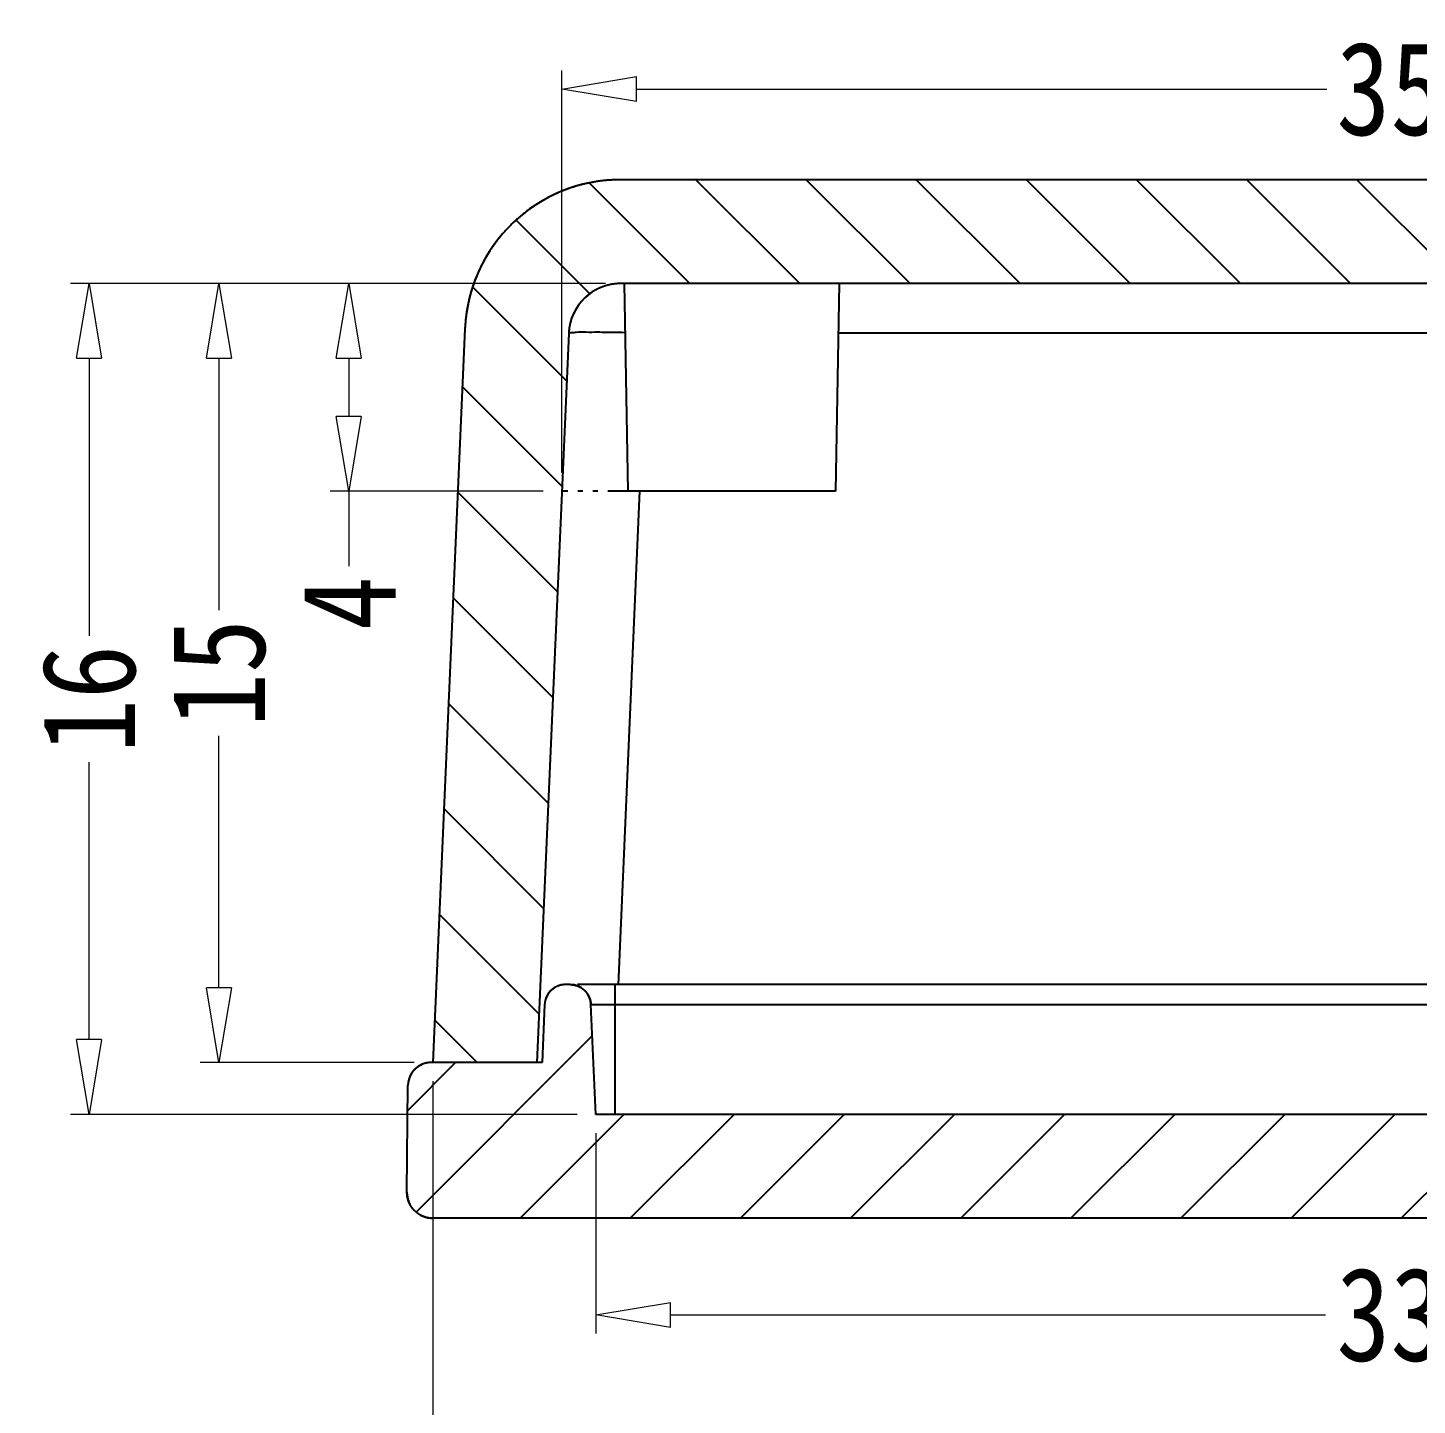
# Model space of a CAD drawing. Header units: millimetres. Extents: x 1786 to 2815, y -2075 to -1928.
# Drawn here: x 2649.26 to 2676.01, y -2055.82 to -2029.3 of the extents above; entities that cross this region are included whole.
import ezdxf

# ---------------------------------------------------------------- set-up
doc = ezdxf.new("R2010")
doc.units = ezdxf.units.MM
doc.linetypes.add('DIVIDE', pattern=[31.75, 12.7, -6.35, 0, -6.35, 0, -6.35])
doc.layers.add('dim', color=3, linetype='Continuous', lineweight=9)
doc.styles.add('FFS', font='simfang.ttf', dxfattribs={"width": 0.85})
doc.dimstyles.new('YanXiu', dxfattribs={"dimtxt": 2.5, "dimasz": 2.2, "dimexe": 1, "dimexo": 0.6, "dimgap": 0.66, "dimtad": 0, "dimzin": 9, "dimdsep": 46, "dimtxsty": 'FFS', "dimblk": 'CLOSEDBLANK', "dimcen": 0, "dimclrd": 256, "dimclre": 131, "dimclrt": 42, "dimazin": 0, "dimtfac": 1, "dimtofl": 0, "dimtmove": 0, "dimatfit": 3, "dimldrblk": 'CLOSEDBLANK', "dimfxl": 1, "dimlwd": 5, "dimlwe": 5, "dimarcsym": 0})

# ---------------------------------------------------------------- blocks, each defined once
blk = doc.blocks.new('_ClosedBlank')
at = {"color": 0, "linetype": 'ByBlock', "lineweight": -2}
for p, q in [((-1, 0.167), (0, 0)), ((-1, 0.167), (-1, -0.167)), ((0, 0), (-1, -0.167))]:
    blk.add_line(p, q, dxfattribs=at)
blk = doc.blocks.new('*D31')
at = {"layer": 'Defpoints', "color": 0}
for p in [(2660.74, -2034.224, 0), (2652.939, -2049.224), (2657.06, -2049.224, 0)]:
    blk.add_point(p, dxfattribs=at)
at = {"layer": 'dim', "color": 131, "lineweight": 5}
for p, q in [((2660.38, -2034.224), (2652.579, -2034.224)), ((2656.7, -2049.224), (2652.579, -2049.224))]:
    blk.add_line(p, q, dxfattribs=at)
at = {"layer": 'dim', "lineweight": 5}
for p, q in [((2652.939, -2035.664), (2652.939, -2040.513)), ((2652.939, -2047.784), (2652.939, -2042.936))]:
    blk.add_line(p, q, dxfattribs=at)
at = {"layer": 'dim', "lineweight": 5, "xscale": 1.44, "yscale": 1.44, "zscale": 1.44}
for p, rotation in [((2652.939, -2034.224), 90), ((2652.939, -2049.224), 270)]:
    blk.add_blockref('_ClosedBlank', p, dxfattribs=dict(at, rotation=rotation))
at = {"layer": 'dim', "color": 42, "insert": (2652.939, -2041.724), "char_height": 1.8, "attachment_point": 5, "rotation": 90, "style": 'FFS'}
blk.add_mtext('15', dxfattribs=at)
blk = doc.blocks.new('*D32')
at = {"layer": 'Defpoints', "color": 0}
for p in [(2660.74, -2034.224, 0), (2650.439, -2050.224), (2660.195, -2050.224, 0)]:
    blk.add_point(p, dxfattribs=at)
at = {"layer": 'dim', "color": 131, "lineweight": 5}
for p, q in [((2660.38, -2034.224), (2650.079, -2034.224)), ((2659.835, -2050.224), (2650.079, -2050.224))]:
    blk.add_line(p, q, dxfattribs=at)
at = {"layer": 'dim', "lineweight": 5}
for p, q in [((2650.439, -2035.664), (2650.439, -2041.008)), ((2650.439, -2048.784), (2650.439, -2043.44))]:
    blk.add_line(p, q, dxfattribs=at)
at = {"layer": 'dim', "lineweight": 5, "xscale": 1.44, "yscale": 1.44, "zscale": 1.44}
for p, rotation in [((2650.439, -2034.224), 90), ((2650.439, -2050.224), 270)]:
    blk.add_blockref('_ClosedBlank', p, dxfattribs=dict(at, rotation=rotation))
at = {"layer": 'dim', "color": 42, "insert": (2650.439, -2042.224), "char_height": 1.8, "attachment_point": 5, "rotation": 90, "style": 'FFS'}
blk.add_mtext('16', dxfattribs=at)
blk = doc.blocks.new('*D33')
at = {"layer": 'Defpoints', "color": 0}
for p in [(2660.195, -2050.224, 0), (2693.925, -2050.224, 0), (2693.925, -2054.085)]:
    blk.add_point(p, dxfattribs=at)
at = {"layer": 'dim', "color": 131, "lineweight": 5}
for p, q in [((2660.195, -2050.584), (2660.195, -2054.445)), ((2693.925, -2050.584), (2693.925, -2054.445))]:
    blk.add_line(p, q, dxfattribs=at)
at = {"layer": 'dim', "lineweight": 5}
for p, q in [((2661.635, -2054.085), (2674.252, -2054.085)), ((2692.485, -2054.085), (2679.868, -2054.085))]:
    blk.add_line(p, q, dxfattribs=at)
at = {"layer": 'dim', "lineweight": 5, "xscale": 1.44, "yscale": 1.44, "zscale": 1.44, "rotation": 180}
blk.add_blockref('_ClosedBlank', (2660.195, -2054.085), dxfattribs=at)
at = {"layer": 'dim', "lineweight": 5, "xscale": 1.44, "yscale": 1.44, "zscale": 1.44}
blk.add_blockref('_ClosedBlank', (2693.925, -2054.085), dxfattribs=at)
at = {"layer": 'dim', "color": 42, "insert": (2677.06, -2054.085), "char_height": 1.8, "attachment_point": 5, "style": 'FFS'}
blk.add_mtext('33.73', dxfattribs=at)
blk = doc.blocks.new('*D34')
at = {"layer": 'Defpoints', "color": 0}
for p in [(2657.06, -2049.224, 0), (2697.06, -2049.224, 0), (2697.06, -2056.585)]:
    blk.add_point(p, dxfattribs=at)
at = {"layer": 'dim', "color": 131, "lineweight": 5}
for p, q in [((2657.06, -2049.584), (2657.06, -2056.945)), ((2697.06, -2049.584), (2697.06, -2056.945))]:
    blk.add_line(p, q, dxfattribs=at)
at = {"layer": 'dim', "lineweight": 5}
for p, q in [((2658.5, -2056.585), (2675.782, -2056.585)), ((2695.62, -2056.585), (2678.338, -2056.585))]:
    blk.add_line(p, q, dxfattribs=at)
at = {"layer": 'dim', "lineweight": 5, "xscale": 1.44, "yscale": 1.44, "zscale": 1.44, "rotation": 180}
blk.add_blockref('_ClosedBlank', (2657.06, -2056.585), dxfattribs=at)
at = {"layer": 'dim', "lineweight": 5, "xscale": 1.44, "yscale": 1.44, "zscale": 1.44}
blk.add_blockref('_ClosedBlank', (2697.06, -2056.585), dxfattribs=at)
at = {"layer": 'dim', "color": 42, "insert": (2677.06, -2056.585), "char_height": 1.8, "attachment_point": 5, "style": 'FFS'}
blk.add_mtext('40', dxfattribs=at)
blk = doc.blocks.new('*D40')
at = {"layer": 'Defpoints', "color": 0}
for p in [(2660.74, -2034.224, 0), (2655.439, -2038.224), (2659.542, -2038.224, 0)]:
    blk.add_point(p, dxfattribs=at)
at = {"layer": 'dim', "color": 131, "lineweight": 5}
for p, q in [((2660.38, -2034.224), (2655.079, -2034.224)), ((2659.182, -2038.224), (2655.079, -2038.224))]:
    blk.add_line(p, q, dxfattribs=at)
at = {"layer": 'dim', "lineweight": 5}
for p, q in [((2655.439, -2035.664), (2655.439, -2036.784)), ((2655.439, -2038.224), (2655.439, -2039.664))]:
    blk.add_line(p, q, dxfattribs=at)
at = {"layer": 'dim', "lineweight": 5, "xscale": 1.44, "yscale": 1.44, "zscale": 1.44}
for p, rotation in [((2655.439, -2034.224), 90), ((2655.439, -2038.224), 270)]:
    blk.add_blockref('_ClosedBlank', p, dxfattribs=dict(at, rotation=rotation))
at = {"layer": 'dim', "color": 42, "insert": (2655.439, -2040.38), "char_height": 1.8, "attachment_point": 5, "rotation": 90, "style": 'FFS'}
blk.add_mtext('4', dxfattribs=at)
blk = doc.blocks.new('*D39')
at = {"layer": 'Defpoints', "color": 0}
for p in [(2694.578, -2030.48), (2659.542, -2038.224, 0), (2694.578, -2038.224, 0)]:
    blk.add_point(p, dxfattribs=at)
at = {"layer": 'dim', "color": 131, "lineweight": 5}
for p, q in [((2659.542, -2037.864), (2659.542, -2030.12)), ((2694.578, -2037.864), (2694.578, -2030.12))]:
    blk.add_line(p, q, dxfattribs=at)
at = {"layer": 'dim', "lineweight": 5}
for p, q in [((2660.982, -2030.48), (2674.273, -2030.48)), ((2693.138, -2030.48), (2679.847, -2030.48))]:
    blk.add_line(p, q, dxfattribs=at)
at = {"layer": 'dim', "lineweight": 5, "xscale": 1.44, "yscale": 1.44, "zscale": 1.44, "rotation": 180}
blk.add_blockref('_ClosedBlank', (2659.542, -2030.48), dxfattribs=at)
at = {"layer": 'dim', "lineweight": 5, "xscale": 1.44, "yscale": 1.44, "zscale": 1.44}
blk.add_blockref('_ClosedBlank', (2694.578, -2030.48), dxfattribs=at)
at = {"layer": 'dim', "color": 42, "insert": (2677.06, -2030.48), "char_height": 1.8, "attachment_point": 5, "style": 'FFS'}
blk.add_mtext('35.04', dxfattribs=at)

msp = doc.modelspace()

# ---------------------------------------------------------------- hatches: boundary and pattern name
at = {"linetype": 'Continuous'}
h = msp.add_hatch(dxfattribs=at)
h.set_pattern_fill('DEFAULT__4', color=40, scale=1.5, angle=135, style=0, pattern_type=0)
h.set_pattern_definition([(135, (3113.7868, -2447.8244), (-1.06066, -1.06066), [])])
edge = h.paths.add_edge_path()
edge.add_line((2697.06, -2049.224), (2695.058, -2049.224))
edge.add_line((2694.445, -2035.181), (2695.058, -2049.224))
edge.add_spline(control_points=[(2693.446, -2034.224), (2694.011, -2034.224), (2694.42, -2034.615), (2694.445, -2035.181)], knot_values=[0, 0, 0, 0, 1, 1, 1, 1], weights=[1, 0.814909, 0.814909, 1], degree=3, periodic=0)
edge.add_line((2693.446, -2034.224), (2660.674, -2034.224))
edge.add_spline(control_points=[(2660.674, -2034.224), (2660.108, -2034.224), (2659.7, -2034.615), (2659.675, -2035.181)], knot_values=[0, 0, 0, 0, 1, 1, 1, 1], weights=[1, 0.814909, 0.814909, 1], degree=3, periodic=0)
edge.add_line((2659.675, -2035.181), (2659.062, -2049.224))
edge.add_line((2659.062, -2049.224), (2657.06, -2049.224))
edge.add_line((2657.677, -2035.093), (2657.06, -2049.224))
edge.add_spline(control_points=[(2660.674, -2032.224), (2658.977, -2032.224), (2657.751, -2033.398), (2657.677, -2035.093)], knot_values=[0, 0, 0, 0, 1, 1, 1, 1], weights=[1, 0.814909, 0.814909, 1], degree=3, periodic=0)
edge.add_line((2693.446, -2032.224), (2660.674, -2032.224))
edge.add_spline(control_points=[(2693.446, -2032.224), (2695.143, -2032.224), (2696.369, -2033.398), (2696.443, -2035.093)], knot_values=[0, 0, 0, 0, 1, 1, 1, 1], weights=[1, 0.814909, 0.814909, 1], degree=3, periodic=0)
edge.add_line((2696.443, -2035.093), (2697.06, -2049.224))
h = msp.add_hatch(dxfattribs=at)
h.set_pattern_fill('DEFAULT__3', color=40, scale=1.5, angle=225, style=0, pattern_type=0)
h.set_pattern_definition([(225, (3113.7868, -2447.8244), (1.06066, -1.06066), [])])
edge = h.paths.add_edge_path()
edge.add_line((2697.092, -2049.224), (2694.958, -2049.224))
edge.add_spline(control_points=[(2697.092, -2049.224), (2697.354, -2049.224), (2697.54, -2049.409), (2697.542, -2049.67)], knot_values=[0, 0, 0, 0, 1, 1, 1, 1], weights=[1, 0.80679, 0.80679, 1], degree=3, periodic=0)
edge.add_line((2697.56, -2051.72), (2697.542, -2049.67))
edge.add_spline(control_points=[(2697.06, -2052.224), (2697.355, -2052.224), (2697.562, -2052.015), (2697.56, -2051.72)], knot_values=[0, 0, 0, 0, 1, 1, 1, 1], weights=[1, 0.802676, 0.802676, 1], degree=3, periodic=0)
edge.add_line((2697.06, -2052.224), (2657.06, -2052.224))
edge.add_spline(control_points=[(2657.06, -2052.224), (2656.765, -2052.224), (2656.557, -2052.015), (2656.56, -2051.72)], knot_values=[0, 0, 0, 0, 1, 1, 1, 1], weights=[1, 0.802676, 0.802676, 1], degree=3, periodic=0)
edge.add_line((2656.56, -2051.72), (2656.578, -2049.67))
edge.add_spline(control_points=[(2657.028, -2049.224), (2656.766, -2049.224), (2656.58, -2049.409), (2656.578, -2049.67)], knot_values=[0, 0, 0, 0, 1, 1, 1, 1], weights=[1, 0.80679, 0.80679, 1], degree=3, periodic=0)
edge.add_line((2659.162, -2049.224), (2657.028, -2049.224))
edge.add_line((2659.211, -2048.107), (2659.162, -2049.224))
edge.add_spline(control_points=[(2659.61, -2047.724), (2659.384, -2047.724), (2659.221, -2047.881), (2659.211, -2048.107)], knot_values=[0, 0, 0, 0, 1, 1, 1, 1], weights=[1, 0.814909, 0.814909, 1], degree=3, periodic=0)
edge.add_line((2659.703, -2047.724), (2659.61, -2047.724))
edge.add_spline(control_points=[(2659.703, -2047.724), (2659.929, -2047.724), (2660.092, -2047.881), (2660.102, -2048.107)], knot_values=[0, 0, 0, 0, 1, 1, 1, 1], weights=[1, 0.814909, 0.814909, 1], degree=3, periodic=0)
edge.add_line((2660.195, -2050.224), (2660.102, -2048.107))
edge.add_line((2693.925, -2050.224), (2660.195, -2050.224))
edge.add_line((2693.925, -2050.224), (2694.017, -2048.107))
edge.add_spline(control_points=[(2694.417, -2047.724), (2694.191, -2047.724), (2694.027, -2047.881), (2694.017, -2048.107)], knot_values=[0, 0, 0, 0, 1, 1, 1, 1], weights=[1, 0.814909, 0.814909, 1], degree=3, periodic=0)
edge.add_line((2694.509, -2047.724), (2694.417, -2047.724))
edge.add_spline(control_points=[(2694.509, -2047.724), (2694.736, -2047.724), (2694.899, -2047.881), (2694.909, -2048.107)], knot_values=[0, 0, 0, 0, 1, 1, 1, 1], weights=[1, 0.814909, 0.814909, 1], degree=3, periodic=0)
edge.add_line((2694.909, -2048.107), (2694.958, -2049.224))

# ---------------------------------------------------------------- linework, layer by layer
at = {"color": 7, "linetype": 'Continuous'}
for p, q in [((2693.446, -2032.224, 0), (2660.674, -2032.224, 0)), ((2693.446, -2032.224, 0), (2660.674, -2032.224, 0)), ((2693.446, -2034.224, 0), (2660.674, -2034.224, 0)), ((2693.446, -2034.224, 0), (2660.674, -2034.224, 0)), ((2660.74, -2034.224, 0), (2660.81, -2038.224, 0)), ((2664.88, -2034.224, 0), (2664.81, -2038.224, 0)), ((2657.677, -2035.093, 0), (2657.06, -2049.224, 0)), ((2657.677, -2035.093, 0), (2657.06, -2049.224, 0)), ((2659.675, -2035.181, 0), (2659.062, -2049.224, 0)), ((2659.675, -2035.181, 0), (2659.062, -2049.224, 0)), ((2686.827, -2035.181, 0), (2664.863, -2035.181, 0)), ((2661.041, -2038.224, 0), (2660.626, -2047.727, 0)), ((2664.81, -2038.224, 0), (2660.81, -2038.224, 0)), ((2659.703, -2047.724, 0), (2659.61, -2047.724, 0)), ((2659.703, -2047.724, 0), (2659.61, -2047.724, 0)), ((2688.801, -2047.724, 0), (2659.842, -2047.724, 0)), ((2660.56, -2047.724, 0), (2660.56, -2050.224, 0)), ((2659.211, -2048.107, 0), (2659.162, -2049.224, 0)), ((2659.211, -2048.107, 0), (2659.162, -2049.224, 0)), ((2660.195, -2050.224, 0), (2660.102, -2048.107, 0)), ((2660.102, -2048.107, 0), (2688.794, -2048.107, 0)), ((2660.195, -2050.224, 0), (2660.102, -2048.107, 0)), ((2659.162, -2049.224, 0), (2657.028, -2049.224, 0)), ((2659.162, -2049.224, 0), (2657.028, -2049.224, 0)), ((2659.062, -2049.224, 0), (2657.06, -2049.224, 0)), ((2656.56, -2051.72, 0), (2656.578, -2049.67, 0)), ((2656.56, -2051.72, 0), (2656.578, -2049.67, 0)), ((2693.925, -2050.224, 0), (2660.195, -2050.224, 0)), ((2693.925, -2050.224, 0), (2660.195, -2050.224, 0)), ((2697.06, -2052.224, 0), (2657.06, -2052.224, 0)), ((2697.06, -2052.224, 0), (2657.06, -2052.224, 0))]:
    msp.add_line(p, q, dxfattribs=at)
at = {"color": 2, "linetype": 'DIVIDE', "ltscale": 0.03}
msp.add_line((2660.81, -2038.224, 0), (2659.542, -2038.224, 0), dxfattribs=at)
at = {"color": 7, "linetype": 'Continuous'}
for centre, radius, start, end in [((2660.674, -2035.224, 0), 3, 90, 177.5), ((2660.674, -2035.224, 0), 1, 90, 177.5), ((2659.61, -2048.124, 0), 0.4, 90, 177.5), ((2659.703, -2048.124, 0), 0.4, 2.5, 90), ((2657.028, -2049.674, 0), 0.45, 90, 179.5), ((2657.06, -2051.724, 0), 0.5, 179.5, 270)]:
    msp.add_arc(centre, radius, start, end, dxfattribs=at)
for points, knots in [([(2660.674, -2032.224, 0), (2660.663, -2032.224, 0), (2660.641, -2032.224, 0), (2660.609, -2032.225, 0), (2660.576, -2032.226, 0), (2660.543, -2032.227, 0), (2660.51, -2032.229, 0), (2660.477, -2032.231, 0), (2660.444, -2032.233, 0), (2660.411, -2032.236, 0), (2660.377, -2032.239, 0), (2660.344, -2032.242, 0), (2660.31, -2032.246, 0), (2660.276, -2032.251, 0), (2660.243, -2032.255, 0), (2660.209, -2032.261, 0), (2660.175, -2032.266, 0), (2660.141, -2032.272, 0), (2660.107, -2032.278, 0), (2660.073, -2032.285, 0), (2660.039, -2032.292, 0), (2660.005, -2032.3, 0), (2659.971, -2032.308, 0), (2659.937, -2032.316, 0), (2659.902, -2032.325, 0), (2659.868, -2032.334, 0), (2659.834, -2032.344, 0), (2659.8, -2032.354, 0), (2659.766, -2032.365, 0), (2659.732, -2032.376, 0), (2659.698, -2032.387, 0), (2659.664, -2032.399, 0), (2659.63, -2032.412, 0), (2659.596, -2032.424, 0), (2659.563, -2032.438, 0), (2659.529, -2032.451, 0), (2659.496, -2032.465, 0), (2659.462, -2032.48, 0), (2659.429, -2032.495, 0), (2659.396, -2032.51, 0), (2659.362, -2032.526, 0), (2659.329, -2032.542, 0), (2659.297, -2032.559, 0), (2659.264, -2032.576, 0), (2659.231, -2032.594, 0), (2659.199, -2032.612, 0), (2659.167, -2032.63, 0), (2659.135, -2032.649, 0), (2659.103, -2032.668, 0), (2659.071, -2032.688, 0), (2659.04, -2032.708, 0), (2659.009, -2032.729, 0), (2658.978, -2032.75, 0), (2658.947, -2032.771, 0), (2658.917, -2032.793, 0), (2658.886, -2032.815, 0), (2658.856, -2032.837, 0), (2658.827, -2032.86, 0), (2658.797, -2032.884, 0), (2658.768, -2032.907, 0), (2658.739, -2032.931, 0), (2658.711, -2032.956, 0), (2658.682, -2032.981, 0), (2658.654, -2033.006, 0), (2658.627, -2033.031, 0), (2658.599, -2033.057, 0), (2658.572, -2033.083, 0), (2658.546, -2033.11, 0), (2658.519, -2033.137, 0), (2658.493, -2033.164, 0), (2658.468, -2033.191, 0), (2658.442, -2033.219, 0), (2658.417, -2033.247, 0), (2658.393, -2033.276, 0), (2658.369, -2033.304, 0), (2658.345, -2033.333, 0), (2658.321, -2033.363, 0), (2658.298, -2033.392, 0), (2658.276, -2033.422, 0), (2658.253, -2033.452, 0), (2658.232, -2033.482, 0), (2658.21, -2033.513, 0), (2658.189, -2033.543, 0), (2658.168, -2033.574, 0), (2658.148, -2033.605, 0), (2658.128, -2033.637, 0), (2658.109, -2033.668, 0), (2658.09, -2033.7, 0), (2658.071, -2033.732, 0), (2658.053, -2033.764, 0), (2658.036, -2033.796, 0), (2658.018, -2033.829, 0), (2658.001, -2033.861, 0), (2657.985, -2033.894, 0), (2657.969, -2033.927, 0), (2657.954, -2033.96, 0), (2657.938, -2033.993, 0), (2657.924, -2034.026, 0), (2657.91, -2034.059, 0), (2657.896, -2034.092, 0), (2657.882, -2034.126, 0), (2657.869, -2034.159, 0), (2657.857, -2034.193, 0), (2657.845, -2034.226, 0), (2657.833, -2034.26, 0), (2657.822, -2034.293, 0), (2657.811, -2034.327, 0), (2657.801, -2034.361, 0), (2657.791, -2034.394, 0), (2657.781, -2034.428, 0), (2657.772, -2034.462, 0), (2657.764, -2034.496, 0), (2657.756, -2034.529, 0), (2657.748, -2034.563, 0), (2657.74, -2034.597, 0), (2657.733, -2034.63, 0), (2657.727, -2034.664, 0), (2657.721, -2034.697, 0), (2657.715, -2034.731, 0), (2657.709, -2034.764, 0), (2657.704, -2034.797, 0), (2657.7, -2034.831, 0), (2657.696, -2034.864, 0), (2657.692, -2034.897, 0), (2657.688, -2034.93, 0), (2657.685, -2034.963, 0), (2657.683, -2034.996, 0), (2657.68, -2035.028, 0), (2657.678, -2035.061, 0), (2657.677, -2035.083, 0), (2657.677, -2035.093, 0)], [0, 0, 0, 0, 0.032485, 0.065109, 0.097872, 0.130772, 0.163809, 0.196981, 0.230287, 0.263725, 0.297295, 0.330996, 0.364825, 0.398781, 0.432863, 0.467069, 0.501398, 0.535849, 0.570419, 0.605107, 0.63991, 0.674829, 0.709859, 0.745001, 0.780251, 0.815608, 0.85107, 0.886635, 0.922301, 0.958065, 0.993926, 1.029881, 1.065929, 1.102066, 1.138291, 1.174601, 1.210994, 1.247467, 1.284019, 1.320646, 1.357346, 1.394117, 1.430956, 1.46786, 1.504827, 1.541854, 1.578938, 1.616078, 1.653269, 1.690509, 1.727796, 1.765127, 1.802498, 1.839907, 1.877352, 1.914829, 1.952335, 1.989867, 2.027424, 2.065001, 2.102595, 2.140205, 2.177826, 2.215456, 2.253092, 2.290731, 2.32837, 2.366006, 2.403636, 2.441257, 2.478867, 2.516461, 2.554038, 2.591595, 2.629127, 2.666633, 2.70411, 2.741555, 2.778964, 2.816335, 2.853666, 2.890953, 2.928193, 2.965384, 3.002523, 3.039608, 3.076635, 3.113602, 3.150506, 3.187345, 3.224116, 3.260816, 3.297443, 3.333995, 3.370468, 3.406861, 3.443171, 3.479396, 3.515533, 3.551581, 3.587536, 3.623397, 3.659161, 3.694827, 3.730392, 3.765854, 3.801211, 3.836461, 3.871603, 3.906633, 3.941552, 3.976355, 4.011043, 4.045613, 4.080063, 4.114393, 4.148599, 4.182681, 4.216637, 4.250466, 4.284167, 4.317737, 4.351175, 4.384481, 4.417653, 4.45069, 4.48359, 4.516353, 4.548977, 4.581462, 4.581462, 4.581462, 4.581462]), ([(2660.674, -2034.224, 0), (2660.67, -2034.224, 0), (2660.663, -2034.224, 0), (2660.652, -2034.225, 0), (2660.641, -2034.225, 0), (2660.63, -2034.225, 0), (2660.619, -2034.226, 0), (2660.608, -2034.226, 0), (2660.597, -2034.227, 0), (2660.586, -2034.228, 0), (2660.575, -2034.229, 0), (2660.564, -2034.23, 0), (2660.553, -2034.232, 0), (2660.541, -2034.233, 0), (2660.53, -2034.235, 0), (2660.519, -2034.236, 0), (2660.508, -2034.238, 0), (2660.496, -2034.24, 0), (2660.485, -2034.242, 0), (2660.474, -2034.245, 0), (2660.462, -2034.247, 0), (2660.451, -2034.249, 0), (2660.44, -2034.252, 0), (2660.428, -2034.255, 0), (2660.417, -2034.258, 0), (2660.405, -2034.261, 0), (2660.394, -2034.264, 0), (2660.383, -2034.268, 0), (2660.371, -2034.271, 0), (2660.36, -2034.275, 0), (2660.349, -2034.279, 0), (2660.337, -2034.283, 0), (2660.326, -2034.287, 0), (2660.315, -2034.291, 0), (2660.304, -2034.295, 0), (2660.292, -2034.3, 0), (2660.281, -2034.305, 0), (2660.27, -2034.309, 0), (2660.259, -2034.314, 0), (2660.248, -2034.32, 0), (2660.237, -2034.325, 0), (2660.226, -2034.33, 0), (2660.215, -2034.336, 0), (2660.204, -2034.342, 0), (2660.193, -2034.347, 0), (2660.182, -2034.353, 0), (2660.172, -2034.36, 0), (2660.161, -2034.366, 0), (2660.15, -2034.372, 0), (2660.14, -2034.379, 0), (2660.129, -2034.386, 0), (2660.119, -2034.392, 0), (2660.109, -2034.399, 0), (2660.098, -2034.407, 0), (2660.088, -2034.414, 0), (2660.078, -2034.421, 0), (2660.068, -2034.429, 0), (2660.058, -2034.436, 0), (2660.048, -2034.444, 0), (2660.039, -2034.452, 0), (2660.029, -2034.46, 0), (2660.02, -2034.468, 0), (2660.01, -2034.476, 0), (2660.001, -2034.485, 0), (2659.992, -2034.493, 0), (2659.982, -2034.502, 0), (2659.973, -2034.511, 0), (2659.965, -2034.519, 0), (2659.956, -2034.528, 0), (2659.947, -2034.537, 0), (2659.939, -2034.547, 0), (2659.93, -2034.556, 0), (2659.922, -2034.565, 0), (2659.914, -2034.575, 0), (2659.906, -2034.584, 0), (2659.898, -2034.594, 0), (2659.89, -2034.604, 0), (2659.882, -2034.614, 0), (2659.875, -2034.623, 0), (2659.867, -2034.634, 0), (2659.86, -2034.644, 0), (2659.853, -2034.654, 0), (2659.846, -2034.664, 0), (2659.839, -2034.674, 0), (2659.832, -2034.685, 0), (2659.825, -2034.695, 0), (2659.819, -2034.706, 0), (2659.813, -2034.716, 0), (2659.806, -2034.727, 0), (2659.8, -2034.738, 0), (2659.795, -2034.748, 0), (2659.789, -2034.759, 0), (2659.783, -2034.77, 0), (2659.778, -2034.781, 0), (2659.772, -2034.792, 0), (2659.767, -2034.803, 0), (2659.762, -2034.814, 0), (2659.757, -2034.825, 0), (2659.752, -2034.836, 0), (2659.748, -2034.847, 0), (2659.743, -2034.858, 0), (2659.739, -2034.869, 0), (2659.735, -2034.88, 0), (2659.731, -2034.892, 0), (2659.727, -2034.903, 0), (2659.723, -2034.914, 0), (2659.72, -2034.925, 0), (2659.716, -2034.936, 0), (2659.713, -2034.948, 0), (2659.71, -2034.959, 0), (2659.707, -2034.97, 0), (2659.704, -2034.981, 0), (2659.701, -2034.993, 0), (2659.699, -2035.004, 0), (2659.696, -2035.015, 0), (2659.694, -2035.026, 0), (2659.692, -2035.037, 0), (2659.69, -2035.049, 0), (2659.688, -2035.06, 0), (2659.686, -2035.071, 0), (2659.684, -2035.082, 0), (2659.683, -2035.093, 0), (2659.681, -2035.104, 0), (2659.68, -2035.115, 0), (2659.679, -2035.126, 0), (2659.678, -2035.137, 0), (2659.677, -2035.148, 0), (2659.676, -2035.159, 0), (2659.675, -2035.17, 0), (2659.675, -2035.177, 0), (2659.675, -2035.181, 0)], [0, 0, 0, 0, 0.010828, 0.021703, 0.032624, 0.043591, 0.054603, 0.06566, 0.076762, 0.087908, 0.099098, 0.110332, 0.121608, 0.132927, 0.144288, 0.15569, 0.167133, 0.178616, 0.19014, 0.201702, 0.213303, 0.224943, 0.23662, 0.248334, 0.260084, 0.271869, 0.28369, 0.295545, 0.307434, 0.319355, 0.331309, 0.343294, 0.35531, 0.367355, 0.37943, 0.391534, 0.403665, 0.415822, 0.428006, 0.440215, 0.452449, 0.464706, 0.476985, 0.489287, 0.501609, 0.513951, 0.526313, 0.538693, 0.55109, 0.563503, 0.575932, 0.588376, 0.600833, 0.613302, 0.625784, 0.638276, 0.650778, 0.663289, 0.675808, 0.688334, 0.700865, 0.713402, 0.725942, 0.738485, 0.751031, 0.763577, 0.776123, 0.788669, 0.801212, 0.813752, 0.826289, 0.83882, 0.851346, 0.863865, 0.876376, 0.888878, 0.90137, 0.913852, 0.926321, 0.938778, 0.951222, 0.963651, 0.976064, 0.988461, 1.000841, 1.013203, 1.025545, 1.037867, 1.050169, 1.062448, 1.074705, 1.086939, 1.099148, 1.111332, 1.123489, 1.13562, 1.147724, 1.159799, 1.171844, 1.18386, 1.195845, 1.207799, 1.21972, 1.231609, 1.243464, 1.255285, 1.26707, 1.27882, 1.290534, 1.302211, 1.313851, 1.325452, 1.337014, 1.348538, 1.360021, 1.371464, 1.382866, 1.394227, 1.405546, 1.416822, 1.428056, 1.439246, 1.450392, 1.461494, 1.472551, 1.483563, 1.49453, 1.505451, 1.516326, 1.527154, 1.527154, 1.527154, 1.527154]), ([(2660.757, -2035.17, 0), (2660.679, -2035.169, 0), (2660.507, -2035.166, 0), (2660.254, -2035.162, 0), (2660.026, -2035.165, 0), (2659.837, -2035.159, 0), (2659.753, -2035.179, 0), (2659.676, -2035.168, 0), (2659.675, -2035.181, 0)], [0, 0, 0, 0, 0.232823, 0.51687, 0.754139, 0.932781, 1.043966, 1.082838, 1.082838, 1.082838, 1.082838]), ([(2659.61, -2047.724, 0), (2659.609, -2047.724, 0), (2659.606, -2047.724, 0), (2659.602, -2047.724, 0), (2659.597, -2047.724, 0), (2659.593, -2047.725, 0), (2659.588, -2047.725, 0), (2659.584, -2047.725, 0), (2659.58, -2047.725, 0), (2659.575, -2047.726, 0), (2659.571, -2047.726, 0), (2659.566, -2047.727, 0), (2659.562, -2047.727, 0), (2659.557, -2047.728, 0), (2659.553, -2047.728, 0), (2659.548, -2047.729, 0), (2659.544, -2047.73, 0), (2659.539, -2047.731, 0), (2659.535, -2047.731, 0), (2659.53, -2047.732, 0), (2659.526, -2047.733, 0), (2659.521, -2047.734, 0), (2659.516, -2047.735, 0), (2659.512, -2047.737, 0), (2659.507, -2047.738, 0), (2659.503, -2047.739, 0), (2659.498, -2047.74, 0), (2659.494, -2047.742, 0), (2659.489, -2047.743, 0), (2659.485, -2047.745, 0), (2659.48, -2047.746, 0), (2659.476, -2047.748, 0), (2659.471, -2047.749, 0), (2659.467, -2047.751, 0), (2659.462, -2047.753, 0), (2659.458, -2047.755, 0), (2659.453, -2047.756, 0), (2659.449, -2047.758, 0), (2659.444, -2047.76, 0), (2659.44, -2047.762, 0), (2659.435, -2047.765, 0), (2659.431, -2047.767, 0), (2659.427, -2047.769, 0), (2659.422, -2047.771, 0), (2659.418, -2047.774, 0), (2659.414, -2047.776, 0), (2659.409, -2047.778, 0), (2659.405, -2047.781, 0), (2659.401, -2047.784, 0), (2659.397, -2047.786, 0), (2659.392, -2047.789, 0), (2659.388, -2047.792, 0), (2659.384, -2047.794, 0), (2659.38, -2047.797, 0), (2659.376, -2047.8, 0), (2659.372, -2047.803, 0), (2659.368, -2047.806, 0), (2659.364, -2047.809, 0), (2659.36, -2047.812, 0), (2659.356, -2047.815, 0), (2659.352, -2047.819, 0), (2659.349, -2047.822, 0), (2659.345, -2047.825, 0), (2659.341, -2047.828, 0), (2659.337, -2047.832, 0), (2659.334, -2047.835, 0), (2659.33, -2047.839, 0), (2659.326, -2047.842, 0), (2659.323, -2047.846, 0), (2659.32, -2047.85, 0), (2659.316, -2047.853, 0), (2659.313, -2047.857, 0), (2659.309, -2047.861, 0), (2659.306, -2047.864, 0), (2659.303, -2047.868, 0), (2659.3, -2047.872, 0), (2659.297, -2047.876, 0), (2659.294, -2047.88, 0), (2659.29, -2047.884, 0), (2659.288, -2047.888, 0), (2659.285, -2047.892, 0), (2659.282, -2047.896, 0), (2659.279, -2047.9, 0), (2659.276, -2047.904, 0), (2659.273, -2047.908, 0), (2659.271, -2047.913, 0), (2659.268, -2047.917, 0), (2659.266, -2047.921, 0), (2659.263, -2047.925, 0), (2659.261, -2047.93, 0), (2659.258, -2047.934, 0), (2659.256, -2047.938, 0), (2659.254, -2047.943, 0), (2659.252, -2047.947, 0), (2659.25, -2047.951, 0), (2659.248, -2047.956, 0), (2659.246, -2047.96, 0), (2659.244, -2047.964, 0), (2659.242, -2047.969, 0), (2659.24, -2047.973, 0), (2659.238, -2047.978, 0), (2659.236, -2047.982, 0), (2659.235, -2047.987, 0), (2659.233, -2047.991, 0), (2659.232, -2047.996, 0), (2659.23, -2048, 0), (2659.229, -2048.005, 0), (2659.227, -2048.009, 0), (2659.226, -2048.014, 0), (2659.225, -2048.018, 0), (2659.223, -2048.023, 0), (2659.222, -2048.027, 0), (2659.221, -2048.032, 0), (2659.22, -2048.036, 0), (2659.219, -2048.041, 0), (2659.218, -2048.045, 0), (2659.217, -2048.05, 0), (2659.216, -2048.054, 0), (2659.216, -2048.058, 0), (2659.215, -2048.063, 0), (2659.214, -2048.067, 0), (2659.214, -2048.072, 0), (2659.213, -2048.076, 0), (2659.213, -2048.081, 0), (2659.212, -2048.085, 0), (2659.212, -2048.089, 0), (2659.211, -2048.094, 0), (2659.211, -2048.098, 0), (2659.211, -2048.103, 0), (2659.211, -2048.105, 0), (2659.211, -2048.107, 0)], [0, 0, 0, 0, 0.0043313, 0.0086812, 0.0130496, 0.0174363, 0.0218412, 0.0262641, 0.0307049, 0.0351634, 0.0396394, 0.0441327, 0.0486433, 0.0531708, 0.0577151, 0.0622759, 0.0668531, 0.0714465, 0.0760558, 0.0806809, 0.0853214, 0.0899772, 0.0946479, 0.0993335, 0.1040335, 0.1087478, 0.113476, 0.118218, 0.1229734, 0.127742, 0.1325235, 0.1373175, 0.1421238, 0.1469421, 0.1517721, 0.1566134, 0.1614658, 0.166329, 0.1712025, 0.1760861, 0.1809795, 0.1858823, 0.1907941, 0.1957147, 0.2006436, 0.2055805, 0.2105251, 0.215477, 0.2204358, 0.2254012, 0.2303728, 0.2353502, 0.2403331, 0.245321, 0.2503136, 0.2553105, 0.2603113, 0.2653156, 0.2703231, 0.2753334, 0.280346, 0.2853606, 0.2903768, 0.2953941, 0.3004123, 0.3054308, 0.3104493, 0.3154675, 0.3204848, 0.325501, 0.3305156, 0.3355282, 0.3405384, 0.3455459, 0.3505503, 0.3555511, 0.360548, 0.3655406, 0.3705285, 0.3755114, 0.3804888, 0.3854604, 0.3904258, 0.3953846, 0.4003365, 0.4052811, 0.410218, 0.4151469, 0.4200675, 0.4249793, 0.4298821, 0.4347754, 0.4396591, 0.4445326, 0.4493957, 0.4542481, 0.4590895, 0.4639195, 0.4687378, 0.4735441, 0.4783381, 0.4831196, 0.4878882, 0.4926436, 0.4973856, 0.5021138, 0.5068281, 0.5115281, 0.5162137, 0.5208844, 0.5255402, 0.5301807, 0.5348058, 0.5394151, 0.5440085, 0.5485857, 0.5531465, 0.5576908, 0.5622183, 0.5667288, 0.5712222, 0.5756982, 0.5801567, 0.5845975, 0.5890204, 0.5934253, 0.597812, 0.6021804, 0.6065303, 0.6108616, 0.6108616, 0.6108616, 0.6108616]), ([(2659.703, -2047.724, 0), (2659.704, -2047.724, 0), (2659.707, -2047.724, 0), (2659.711, -2047.724, 0), (2659.716, -2047.724, 0), (2659.72, -2047.725, 0), (2659.725, -2047.725, 0), (2659.729, -2047.725, 0), (2659.733, -2047.725, 0), (2659.738, -2047.726, 0), (2659.742, -2047.726, 0), (2659.747, -2047.727, 0), (2659.751, -2047.727, 0), (2659.756, -2047.728, 0), (2659.76, -2047.728, 0), (2659.765, -2047.729, 0), (2659.769, -2047.73, 0), (2659.774, -2047.731, 0), (2659.778, -2047.731, 0), (2659.783, -2047.732, 0), (2659.787, -2047.733, 0), (2659.792, -2047.734, 0), (2659.796, -2047.735, 0), (2659.801, -2047.737, 0), (2659.806, -2047.738, 0), (2659.81, -2047.739, 0), (2659.815, -2047.74, 0), (2659.819, -2047.742, 0), (2659.824, -2047.743, 0), (2659.828, -2047.745, 0), (2659.833, -2047.746, 0), (2659.837, -2047.748, 0), (2659.842, -2047.749, 0), (2659.846, -2047.751, 0), (2659.851, -2047.753, 0), (2659.855, -2047.755, 0), (2659.86, -2047.756, 0), (2659.864, -2047.758, 0), (2659.869, -2047.76, 0), (2659.873, -2047.762, 0), (2659.878, -2047.765, 0), (2659.882, -2047.767, 0), (2659.886, -2047.769, 0), (2659.891, -2047.771, 0), (2659.895, -2047.774, 0), (2659.899, -2047.776, 0), (2659.904, -2047.778, 0), (2659.908, -2047.781, 0), (2659.912, -2047.784, 0), (2659.916, -2047.786, 0), (2659.921, -2047.789, 0), (2659.925, -2047.792, 0), (2659.929, -2047.794, 0), (2659.933, -2047.797, 0), (2659.937, -2047.8, 0), (2659.941, -2047.803, 0), (2659.945, -2047.806, 0), (2659.949, -2047.809, 0), (2659.953, -2047.812, 0), (2659.957, -2047.815, 0), (2659.961, -2047.819, 0), (2659.964, -2047.822, 0), (2659.968, -2047.825, 0), (2659.972, -2047.828, 0), (2659.976, -2047.832, 0), (2659.979, -2047.835, 0), (2659.983, -2047.839, 0), (2659.986, -2047.842, 0), (2659.99, -2047.846, 0), (2659.993, -2047.85, 0), (2659.997, -2047.853, 0), (2660, -2047.857, 0), (2660.004, -2047.861, 0), (2660.007, -2047.864, 0), (2660.01, -2047.868, 0), (2660.013, -2047.872, 0), (2660.016, -2047.876, 0), (2660.019, -2047.88, 0), (2660.022, -2047.884, 0), (2660.025, -2047.888, 0), (2660.028, -2047.892, 0), (2660.031, -2047.896, 0), (2660.034, -2047.9, 0), (2660.037, -2047.904, 0), (2660.039, -2047.908, 0), (2660.042, -2047.913, 0), (2660.045, -2047.917, 0), (2660.047, -2047.921, 0), (2660.05, -2047.925, 0), (2660.052, -2047.93, 0), (2660.054, -2047.934, 0), (2660.057, -2047.938, 0), (2660.059, -2047.943, 0), (2660.061, -2047.947, 0), (2660.063, -2047.951, 0), (2660.065, -2047.956, 0), (2660.067, -2047.96, 0), (2660.069, -2047.964, 0), (2660.071, -2047.969, 0), (2660.073, -2047.973, 0), (2660.075, -2047.978, 0), (2660.077, -2047.982, 0), (2660.078, -2047.987, 0), (2660.08, -2047.991, 0), (2660.081, -2047.996, 0), (2660.083, -2048, 0), (2660.084, -2048.005, 0), (2660.086, -2048.009, 0), (2660.087, -2048.014, 0), (2660.088, -2048.018, 0), (2660.09, -2048.023, 0), (2660.091, -2048.027, 0), (2660.092, -2048.032, 0), (2660.093, -2048.036, 0), (2660.094, -2048.041, 0), (2660.095, -2048.045, 0), (2660.096, -2048.05, 0), (2660.096, -2048.054, 0), (2660.097, -2048.058, 0), (2660.098, -2048.063, 0), (2660.099, -2048.067, 0), (2660.099, -2048.072, 0), (2660.1, -2048.076, 0), (2660.1, -2048.081, 0), (2660.101, -2048.085, 0), (2660.101, -2048.089, 0), (2660.102, -2048.094, 0), (2660.102, -2048.098, 0), (2660.102, -2048.103, 0), (2660.102, -2048.105, 0), (2660.102, -2048.107, 0)], [0, 0, 0, 0, 0.0043313, 0.0086812, 0.0130496, 0.0174363, 0.0218412, 0.0262641, 0.0307049, 0.0351634, 0.0396394, 0.0441327, 0.0486433, 0.0531708, 0.0577151, 0.0622759, 0.0668531, 0.0714465, 0.0760558, 0.0806809, 0.0853214, 0.0899772, 0.0946479, 0.0993335, 0.1040335, 0.1087478, 0.113476, 0.118218, 0.1229734, 0.127742, 0.1325235, 0.1373175, 0.1421238, 0.1469421, 0.1517721, 0.1566134, 0.1614658, 0.166329, 0.1712025, 0.1760861, 0.1809795, 0.1858823, 0.1907941, 0.1957147, 0.2006436, 0.2055805, 0.2105251, 0.215477, 0.2204358, 0.2254012, 0.2303728, 0.2353502, 0.2403331, 0.245321, 0.2503136, 0.2553105, 0.2603113, 0.2653156, 0.2703231, 0.2753334, 0.280346, 0.2853606, 0.2903768, 0.2953941, 0.3004123, 0.3054308, 0.3104493, 0.3154675, 0.3204848, 0.325501, 0.3305156, 0.3355282, 0.3405384, 0.3455459, 0.3505503, 0.3555511, 0.360548, 0.3655406, 0.3705285, 0.3755114, 0.3804888, 0.3854604, 0.3904258, 0.3953846, 0.4003365, 0.4052811, 0.410218, 0.4151469, 0.4200675, 0.4249793, 0.4298821, 0.4347754, 0.4396591, 0.4445326, 0.4493957, 0.4542481, 0.4590895, 0.4639195, 0.4687378, 0.4735441, 0.4783381, 0.4831196, 0.4878882, 0.4926436, 0.4973856, 0.5021138, 0.5068281, 0.5115281, 0.5162137, 0.5208844, 0.5255402, 0.5301807, 0.5348058, 0.5394151, 0.5440085, 0.5485857, 0.5531465, 0.5576908, 0.5622183, 0.5667288, 0.5712222, 0.5756982, 0.5801567, 0.5845975, 0.5890204, 0.5934253, 0.597812, 0.6021804, 0.6065303, 0.6108616, 0.6108616, 0.6108616, 0.6108616]), ([(2657.028, -2049.224, 0), (2657.026, -2049.224, 0), (2657.023, -2049.224, 0), (2657.018, -2049.224, 0), (2657.013, -2049.225, 0), (2657.008, -2049.225, 0), (2657.003, -2049.225, 0), (2656.998, -2049.225, 0), (2656.993, -2049.226, 0), (2656.987, -2049.226, 0), (2656.982, -2049.227, 0), (2656.977, -2049.227, 0), (2656.972, -2049.228, 0), (2656.967, -2049.228, 0), (2656.962, -2049.229, 0), (2656.957, -2049.23, 0), (2656.951, -2049.231, 0), (2656.946, -2049.232, 0), (2656.941, -2049.233, 0), (2656.936, -2049.234, 0), (2656.931, -2049.235, 0), (2656.925, -2049.236, 0), (2656.92, -2049.237, 0), (2656.915, -2049.239, 0), (2656.91, -2049.24, 0), (2656.904, -2049.241, 0), (2656.899, -2049.243, 0), (2656.894, -2049.245, 0), (2656.889, -2049.246, 0), (2656.884, -2049.248, 0), (2656.878, -2049.25, 0), (2656.873, -2049.252, 0), (2656.868, -2049.254, 0), (2656.863, -2049.256, 0), (2656.858, -2049.258, 0), (2656.853, -2049.26, 0), (2656.847, -2049.262, 0), (2656.842, -2049.264, 0), (2656.837, -2049.267, 0), (2656.832, -2049.269, 0), (2656.827, -2049.271, 0), (2656.822, -2049.274, 0), (2656.817, -2049.277, 0), (2656.812, -2049.279, 0), (2656.807, -2049.282, 0), (2656.802, -2049.285, 0), (2656.797, -2049.288, 0), (2656.792, -2049.291, 0), (2656.787, -2049.294, 0), (2656.783, -2049.297, 0), (2656.778, -2049.3, 0), (2656.773, -2049.303, 0), (2656.768, -2049.307, 0), (2656.764, -2049.31, 0), (2656.759, -2049.313, 0), (2656.754, -2049.317, 0), (2656.75, -2049.32, 0), (2656.745, -2049.324, 0), (2656.741, -2049.328, 0), (2656.736, -2049.331, 0), (2656.732, -2049.335, 0), (2656.728, -2049.339, 0), (2656.723, -2049.343, 0), (2656.719, -2049.347, 0), (2656.715, -2049.351, 0), (2656.711, -2049.355, 0), (2656.707, -2049.359, 0), (2656.703, -2049.363, 0), (2656.699, -2049.367, 0), (2656.695, -2049.371, 0), (2656.691, -2049.376, 0), (2656.687, -2049.38, 0), (2656.683, -2049.384, 0), (2656.68, -2049.389, 0), (2656.676, -2049.393, 0), (2656.673, -2049.398, 0), (2656.669, -2049.402, 0), (2656.666, -2049.407, 0), (2656.662, -2049.412, 0), (2656.659, -2049.416, 0), (2656.656, -2049.421, 0), (2656.652, -2049.426, 0), (2656.649, -2049.431, 0), (2656.646, -2049.436, 0), (2656.643, -2049.44, 0), (2656.64, -2049.445, 0), (2656.637, -2049.45, 0), (2656.635, -2049.455, 0), (2656.632, -2049.46, 0), (2656.629, -2049.465, 0), (2656.627, -2049.47, 0), (2656.624, -2049.475, 0), (2656.622, -2049.48, 0), (2656.619, -2049.485, 0), (2656.617, -2049.49, 0), (2656.615, -2049.496, 0), (2656.613, -2049.501, 0), (2656.61, -2049.506, 0), (2656.608, -2049.511, 0), (2656.606, -2049.516, 0), (2656.605, -2049.521, 0), (2656.603, -2049.526, 0), (2656.601, -2049.532, 0), (2656.599, -2049.537, 0), (2656.598, -2049.542, 0), (2656.596, -2049.547, 0), (2656.595, -2049.552, 0), (2656.593, -2049.558, 0), (2656.592, -2049.563, 0), (2656.59, -2049.568, 0), (2656.589, -2049.573, 0), (2656.588, -2049.579, 0), (2656.587, -2049.584, 0), (2656.586, -2049.589, 0), (2656.585, -2049.594, 0), (2656.584, -2049.599, 0), (2656.583, -2049.604, 0), (2656.582, -2049.61, 0), (2656.582, -2049.615, 0), (2656.581, -2049.62, 0), (2656.58, -2049.625, 0), (2656.58, -2049.63, 0), (2656.579, -2049.635, 0), (2656.579, -2049.64, 0), (2656.579, -2049.645, 0), (2656.578, -2049.65, 0), (2656.578, -2049.655, 0), (2656.578, -2049.66, 0), (2656.578, -2049.665, 0), (2656.578, -2049.669, 0), (2656.578, -2049.67, 0)], [0, 0, 0, 0, 0.0049613, 0.0099448, 0.0149504, 0.019978, 0.0250273, 0.0300983, 0.0351906, 0.0403042, 0.0454388, 0.0505942, 0.0557701, 0.0609665, 0.066183, 0.0714194, 0.0766755, 0.081951, 0.0872457, 0.0925593, 0.0978915, 0.103242, 0.1086107, 0.1139971, 0.1194009, 0.124822, 0.1302599, 0.1357143, 0.1411849, 0.1466714, 0.1521735, 0.1576907, 0.1632227, 0.1687693, 0.1743299, 0.1799043, 0.185492, 0.1910927, 0.196706, 0.2023315, 0.2079687, 0.2136173, 0.2192769, 0.2249471, 0.2306274, 0.2363173, 0.2420166, 0.2477247, 0.2534412, 0.2591656, 0.2648975, 0.2706365, 0.2763821, 0.2821338, 0.2878912, 0.2936538, 0.2994212, 0.3051929, 0.3109683, 0.3167471, 0.3225288, 0.3283129, 0.3340989, 0.3398863, 0.3456746, 0.3514635, 0.3572523, 0.3630407, 0.3688281, 0.3746141, 0.3803981, 0.3861798, 0.3919586, 0.3977341, 0.4035057, 0.4092731, 0.4150357, 0.4207931, 0.4265449, 0.4322905, 0.4380294, 0.4437614, 0.4494858, 0.4552023, 0.4609104, 0.4666096, 0.4722996, 0.4779799, 0.48365, 0.4893096, 0.4949583, 0.5005955, 0.506221, 0.5118343, 0.517435, 0.5230227, 0.5285971, 0.5341577, 0.5397042, 0.5452363, 0.5507535, 0.5562556, 0.5617421, 0.5672127, 0.5726671, 0.578105, 0.583526, 0.5889299, 0.5943163, 0.5996849, 0.6050355, 0.6103677, 0.6156813, 0.6209759, 0.6262514, 0.6315075, 0.636744, 0.6419605, 0.6471568, 0.6523328, 0.6574882, 0.6626228, 0.6677363, 0.6728287, 0.6778996, 0.682949, 0.6879765, 0.6929822, 0.6979657, 0.702927, 0.702927, 0.702927, 0.702927]), ([(2657.06, -2052.224, 0), (2657.058, -2052.224, 0), (2657.054, -2052.224, 0), (2657.049, -2052.224, 0), (2657.043, -2052.224, 0), (2657.037, -2052.224, 0), (2657.032, -2052.224, 0), (2657.026, -2052.223, 0), (2657.02, -2052.223, 0), (2657.015, -2052.222, 0), (2657.009, -2052.222, 0), (2657.003, -2052.221, 0), (2656.997, -2052.22, 0), (2656.992, -2052.22, 0), (2656.986, -2052.219, 0), (2656.98, -2052.218, 0), (2656.974, -2052.217, 0), (2656.968, -2052.216, 0), (2656.963, -2052.215, 0), (2656.957, -2052.214, 0), (2656.951, -2052.212, 0), (2656.945, -2052.211, 0), (2656.939, -2052.21, 0), (2656.933, -2052.208, 0), (2656.927, -2052.206, 0), (2656.922, -2052.205, 0), (2656.916, -2052.203, 0), (2656.91, -2052.201, 0), (2656.904, -2052.199, 0), (2656.898, -2052.197, 0), (2656.892, -2052.195, 0), (2656.887, -2052.193, 0), (2656.881, -2052.191, 0), (2656.875, -2052.189, 0), (2656.869, -2052.186, 0), (2656.863, -2052.184, 0), (2656.858, -2052.182, 0), (2656.852, -2052.179, 0), (2656.846, -2052.176, 0), (2656.84, -2052.174, 0), (2656.835, -2052.171, 0), (2656.829, -2052.168, 0), (2656.823, -2052.165, 0), (2656.818, -2052.162, 0), (2656.812, -2052.159, 0), (2656.807, -2052.156, 0), (2656.801, -2052.152, 0), (2656.796, -2052.149, 0), (2656.79, -2052.145, 0), (2656.785, -2052.142, 0), (2656.78, -2052.138, 0), (2656.774, -2052.135, 0), (2656.769, -2052.131, 0), (2656.764, -2052.127, 0), (2656.759, -2052.123, 0), (2656.753, -2052.119, 0), (2656.748, -2052.115, 0), (2656.743, -2052.111, 0), (2656.738, -2052.107, 0), (2656.733, -2052.103, 0), (2656.728, -2052.099, 0), (2656.724, -2052.094, 0), (2656.719, -2052.09, 0), (2656.714, -2052.085, 0), (2656.709, -2052.081, 0), (2656.705, -2052.076, 0), (2656.7, -2052.072, 0), (2656.696, -2052.067, 0), (2656.691, -2052.062, 0), (2656.687, -2052.057, 0), (2656.683, -2052.052, 0), (2656.678, -2052.048, 0), (2656.674, -2052.043, 0), (2656.67, -2052.038, 0), (2656.666, -2052.032, 0), (2656.662, -2052.027, 0), (2656.658, -2052.022, 0), (2656.654, -2052.017, 0), (2656.651, -2052.012, 0), (2656.647, -2052.006, 0), (2656.643, -2052.001, 0), (2656.64, -2051.996, 0), (2656.636, -2051.99, 0), (2656.633, -2051.985, 0), (2656.63, -2051.979, 0), (2656.626, -2051.974, 0), (2656.623, -2051.968, 0), (2656.62, -2051.962, 0), (2656.617, -2051.957, 0), (2656.614, -2051.951, 0), (2656.611, -2051.945, 0), (2656.609, -2051.94, 0), (2656.606, -2051.934, 0), (2656.603, -2051.928, 0), (2656.601, -2051.923, 0), (2656.598, -2051.917, 0), (2656.596, -2051.911, 0), (2656.594, -2051.905, 0), (2656.591, -2051.899, 0), (2656.589, -2051.894, 0), (2656.587, -2051.888, 0), (2656.585, -2051.882, 0), (2656.583, -2051.876, 0), (2656.582, -2051.87, 0), (2656.58, -2051.864, 0), (2656.578, -2051.858, 0), (2656.577, -2051.852, 0), (2656.575, -2051.847, 0), (2656.574, -2051.841, 0), (2656.572, -2051.835, 0), (2656.571, -2051.829, 0), (2656.57, -2051.823, 0), (2656.569, -2051.817, 0), (2656.567, -2051.811, 0), (2656.566, -2051.806, 0), (2656.566, -2051.8, 0), (2656.565, -2051.794, 0), (2656.564, -2051.788, 0), (2656.563, -2051.782, 0), (2656.563, -2051.777, 0), (2656.562, -2051.771, 0), (2656.562, -2051.765, 0), (2656.561, -2051.759, 0), (2656.561, -2051.754, 0), (2656.56, -2051.748, 0), (2656.56, -2051.742, 0), (2656.56, -2051.737, 0), (2656.56, -2051.731, 0), (2656.56, -2051.725, 0), (2656.56, -2051.722, 0), (2656.56, -2051.72, 0)], [0, 0, 0, 0, 0.0055611, 0.0111477, 0.0167596, 0.0223966, 0.0280586, 0.0337453, 0.0394566, 0.0451921, 0.0509518, 0.0567353, 0.0625425, 0.068373, 0.0742266, 0.0801031, 0.0860022, 0.0919235, 0.0978668, 0.1038319, 0.1098183, 0.1158258, 0.1218541, 0.1279028, 0.1339716, 0.1400601, 0.146168, 0.1522948, 0.1584403, 0.1646041, 0.1707858, 0.1769849, 0.183201, 0.1894338, 0.1956829, 0.2019477, 0.208228, 0.2145231, 0.2208328, 0.2271565, 0.2334937, 0.2398441, 0.246207, 0.2525822, 0.258969, 0.2653669, 0.2717756, 0.2781944, 0.2846229, 0.2910606, 0.2975069, 0.3039614, 0.3104234, 0.3168925, 0.3233682, 0.3298499, 0.3363371, 0.3428292, 0.3493257, 0.355826, 0.3623296, 0.3688361, 0.3753447, 0.3818549, 0.3883663, 0.3948782, 0.4013901, 0.4079015, 0.4144118, 0.4209204, 0.4274268, 0.4339304, 0.4404308, 0.4469273, 0.4534194, 0.4599065, 0.4663882, 0.4728639, 0.479333, 0.4857951, 0.4922495, 0.4986958, 0.5051335, 0.511562, 0.5179809, 0.5243895, 0.5307875, 0.5371743, 0.5435494, 0.5499124, 0.5562627, 0.5626, 0.5689237, 0.5752333, 0.5815285, 0.5878087, 0.5940736, 0.6003226, 0.6065554, 0.6127716, 0.6189707, 0.6251523, 0.6313161, 0.6374616, 0.6435885, 0.6496964, 0.6557849, 0.6618536, 0.6679023, 0.6739306, 0.6799381, 0.6859246, 0.6918896, 0.6978329, 0.7037543, 0.7096533, 0.7155298, 0.7213835, 0.727214, 0.7330211, 0.7388046, 0.7445643, 0.7502999, 0.7560111, 0.7616978, 0.7673598, 0.7729969, 0.7786088, 0.7841953, 0.7897564, 0.7897564, 0.7897564, 0.7897564])]:
    msp.add_open_spline(points, degree=3, knots=knots, dxfattribs=at)

# ---------------------------------------------------------------- dimensions: what is measured, and where the dimension line sits
at = {"layer": 'dim'}
for base, p1, p2, picture, middle in [((2694.578, -2030.48), (2659.542, -2038.224, 0), (2694.578, -2038.224, 0), '*D39', (2677.06, -2030.48)), ((2697.06, -2056.585), (2657.06, -2049.224, 0), (2697.06, -2049.224, 0), '*D34', (2677.06, -2056.585)), ((2693.925, -2054.085), (2660.195, -2050.224, 0), (2693.925, -2050.224, 0), '*D33', (2677.06, -2054.085))]:
    dim = msp.add_linear_dim(base=base, p1=p1, p2=p2, dimstyle='YanXiu', override={"dimtxt": 1.8, "dimasz": 1.44, "dimexe": 0.35982, "dimexo": 0.35982, "dimgap": 0.35982, "dimzin": 8}, dxfattribs=at)
    dim.commit()
    dim.dimension.update_dxf_attribs({"geometry": picture, "text_midpoint": middle})
for base, p2, picture, middle in [((2650.439, -2050.224), (2660.195, -2050.224, 0), '*D32', (2650.439, -2042.224)), ((2652.939, -2049.224), (2657.06, -2049.224, 0), '*D31', (2652.939, -2041.724)), ((2655.439, -2038.224), (2659.542, -2038.224, 0), '*D40', (2655.439, -2040.38))]:
    dim = msp.add_linear_dim(base=base, p1=(2660.74, -2034.224, 0), p2=p2, angle=90, dimstyle='YanXiu', override={"dimtxt": 1.8, "dimasz": 1.44, "dimexe": 0.35982, "dimexo": 0.35982, "dimgap": 0.35982, "dimzin": 8}, dxfattribs=at)
    dim.commit()
    dim.dimension.update_dxf_attribs({"geometry": picture, "text_midpoint": middle})

doc.saveas('drawing.dxf')
